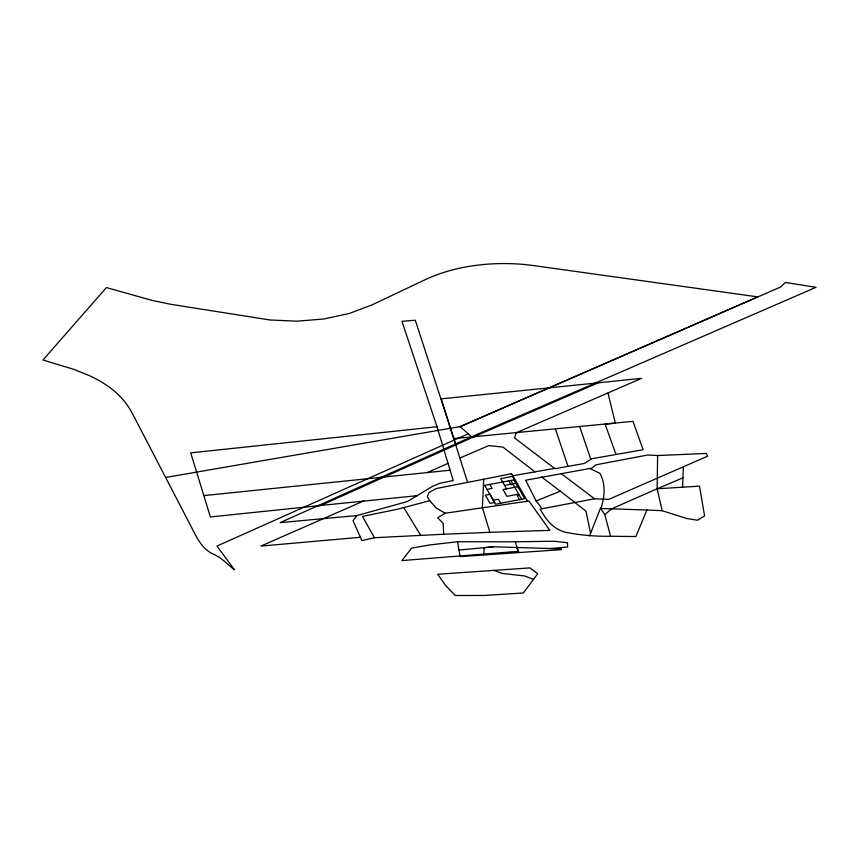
<?xml version="1.0" encoding="UTF-8"?>
<svg xmlns="http://www.w3.org/2000/svg" width="859" height="859" viewBox="0 0 859 859"><rect width="100%" height="100%" fill="white"/><g stroke="black" fill="none" stroke-linecap="round" stroke-linejoin="round"><path stroke-width="1.29" d="M610.599 536.231C596.951 536.51 583.39 535.447 569.957 533.085C555.021 531.152 547.14 521.617 540.139 509.097L594.492 498.789L608.709 499.39L707.601 456.183L706.377 453.434L657.607 455.549L657.146 488.782L662.139 510.708L686.803 518.503L697.454 520.243L704.605 515.958L699.505 486.14L657.146 488.782L611.544 508.861L604.8 514.691L610.599 536.231L635.843 536.564L646.902 510.021L662.139 510.708M682.604 486.956L683.388 466.791M527.48 501.226L512.415 474.995L510.944 473.824L483.724 479.236L482.404 507.744L489.888 532.322L549.846 530.368L528.929 501.022L445.198 513.22L437.757 517.719L443.201 523.55L443.652 534.244L489.888 532.322M483.617 554.957L484.261 547.677L493.495 546.796L561.367 548.89L561.346 549.642L460.177 556.621L457.471 541.75L429.951 544.907L411.654 548.106L401.819 560.594L518.278 551.317L518.793 552.53L515.282 541.793L457.471 541.75M589.65 535.823L600.495 508.056L604.8 514.691M455.893 444.876L415.284 320.224L401.948 321.32L436.995 426.74L453.23 480.557L439.765 483.316L432.302 486.527L407.316 501.549L356.882 515.572L353.07 520.737L361.907 540.59L374.47 537.723L443.652 534.244M533.503 579.395L537.734 573.683L529.896 567.906L437.693 574.252L445.724 585.559L455.27 595.512L484.583 595.459L523.324 592.978L533.503 579.395L524.559 575.938L502.204 573.458L493.925 570.376M594.911 383.168L641.705 378.314L516.259 432.743L514.584 437.961L554.925 468.692L584.367 463.452L591.787 458.749L643.101 449.697L632.997 421.329L471.108 436.995L280.206 522.616L356.893 515.561M468.241 433.806L216.951 546.056L234.571 569.85C227.27 564.352 221.192 557.158 212.291 553.658C201.135 548.096 196.12 536.166 190.677 525.708L132.587 413.866C127.325 403.784 119.788 394.957 110.704 388.128A125.253 72.317 0 0 0 89.798 375.823L73.455 369.241L42.95 360.018L106.409 287.572L151.86 300.339L170.307 304.226L269.801 319.956L296.849 321.202L323.703 319.011L349.13 313.514L371.84 304.966L425.108 279.744A124.501 71.877 0 0 1 462.4 267.6C485.614 263.015 509.537 262.36 532.988 265.495L757.842 296.892L780.852 286.927L785.351 282.45L816.05 287.303L471.108 436.995M483.724 479.236L467.586 482.393L441.172 398.866L598.1 382.846L474.093 436.716L320.912 505.446L210.38 516.968L190.719 452.854L436.995 426.74M363.754 500.958L260.868 546.077L360.436 537.283M427.374 472.557L448.001 463.355M460.113 426.665L757.842 296.892L460.113 426.665L471.612 436.769M460.059 457.976L488.814 445.574L503.009 447.12L534.91 471.881L554.538 468.391M657.146 488.782L682.959 477.819M657.607 455.549L647.804 455.002L595.963 464.816L591.926 468.101L525.654 480.213L536.123 500.958L560.304 491.144L586.01 511.18L590.595 533.418M374.47 537.723L362.434 516.409L397.738 509.183L429.779 500.679L436.211 508.023L445.198 513.22M467.586 482.393L436.286 488.535L428.974 492.475L427.342 496.695L429.779 500.679M514.434 479.794L484.68 485.356L495.525 504.254L524.699 498.671L513.854 479.773M504.609 485.453L516.388 483.198M486.978 489.362L492.143 488.374L489.845 484.369M513.113 484.358L510.987 484.766L508.689 480.761M518.696 494.086L506.917 496.341L503.009 489.533L518.342 486.602L512.479 476.401L500.7 478.656L506.563 488.857M493.227 500.249L498.392 499.262L500.69 503.267M519.373 495.246L517.236 495.654L519.534 499.659M534.91 471.881L513.252 475.671L510.944 473.824M165.626 477.464L460.445 426.536M317.809 505.768L416.916 495.697M204.077 495.589L450.062 470.217M458.824 550.05L493.495 546.796M453.896 438.573L474.093 436.716M550.394 548.547L567.584 547.065L567.477 542.759L554.023 541.234L515.282 541.793M646.902 510.021L600.774 508.485C604.704 498.156 606.024 484.079 599.915 473.33L589.768 468.477M561.152 473.513L594.492 498.789M541.428 476.852L560.304 491.144M536.123 500.958L542.169 508.711M403.794 507.605L420.481 534.996M510.815 480.353L521.671 499.251M516.635 547.484L518.278 551.317M616.01 454.486L605.09 424.142L615.355 423.143L607.936 392.993M579.761 426.665L590.82 459.372M555.419 429.081L568.024 466.362M490.049 494.279L485.335 495.181L490.027 503.342L494.73 502.44L490.049 494.279"/></g></svg>
